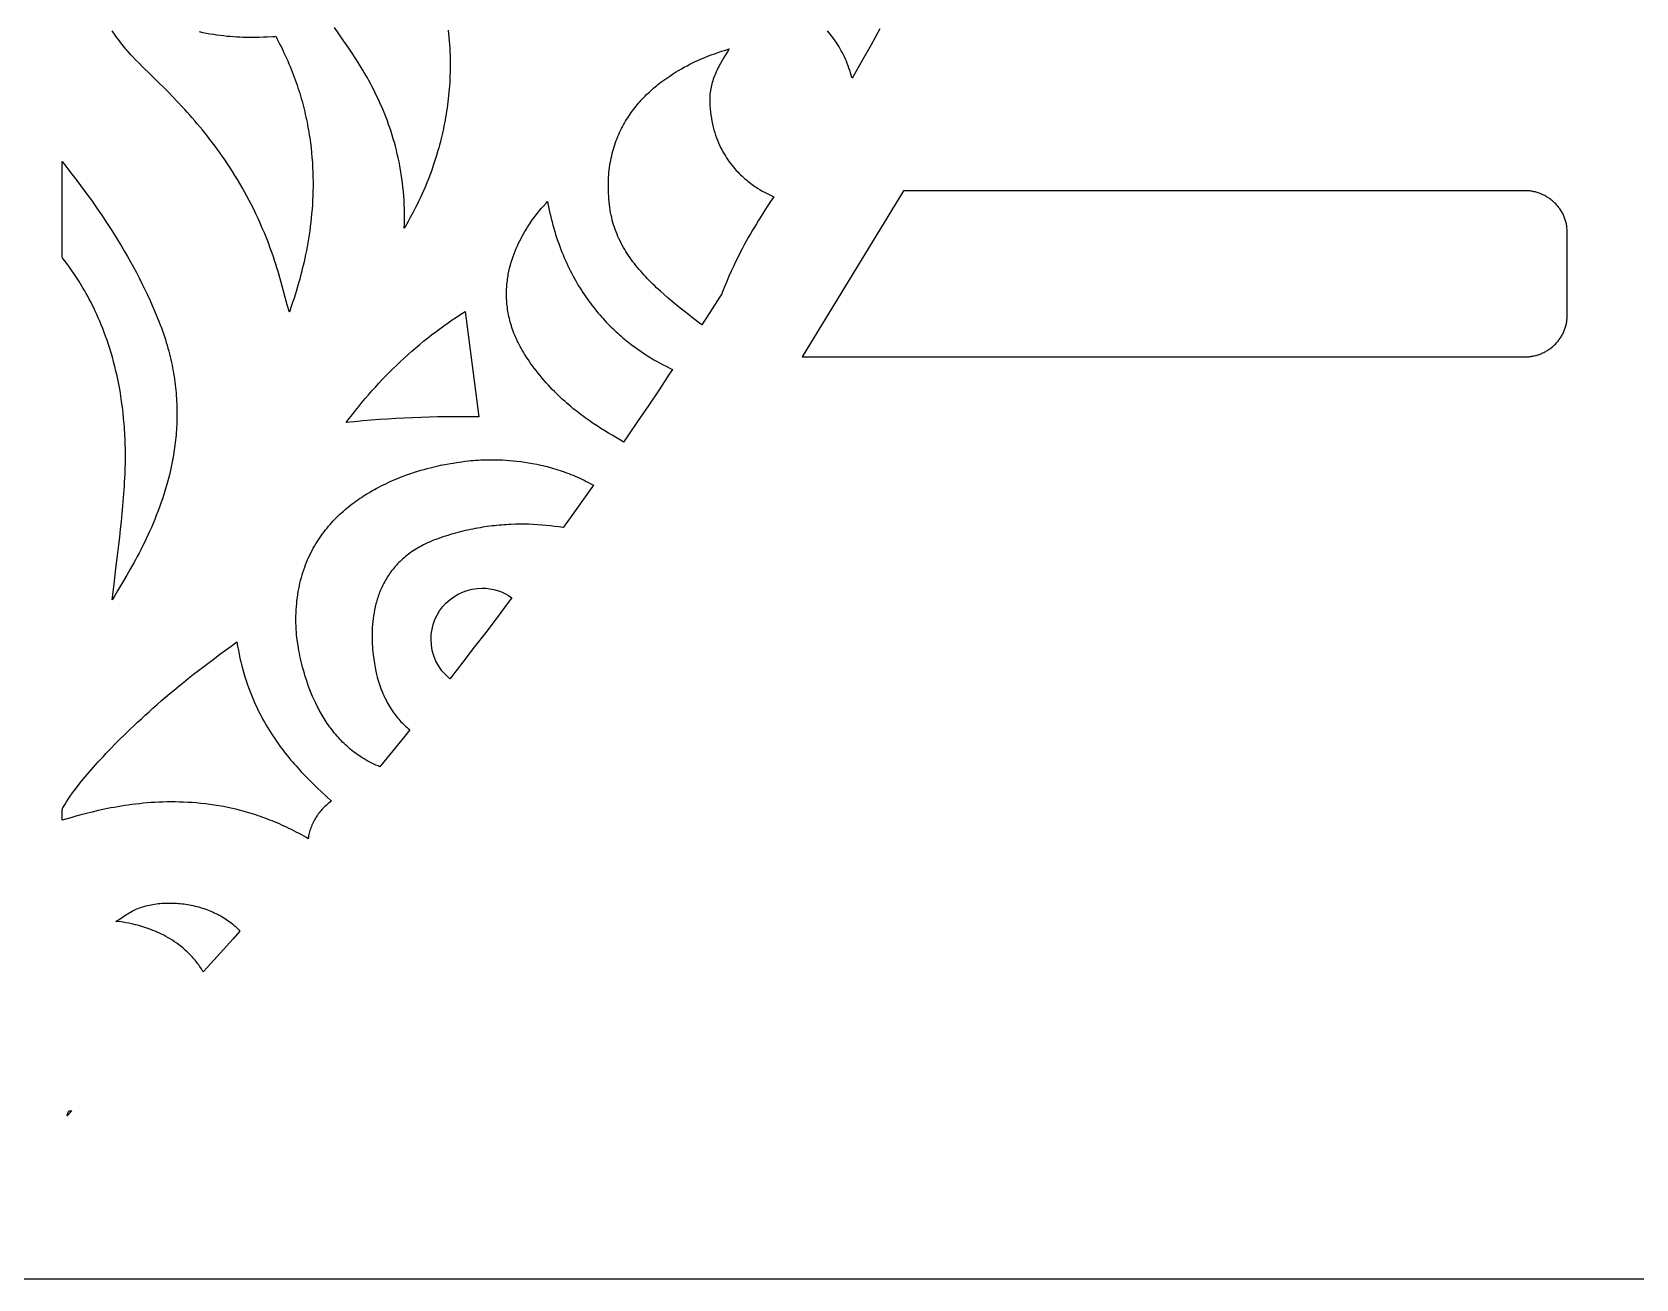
# Model space of a CAD drawing. Extents: x -1000 to 1000, y -1450 to 1450.
# Drawn here: x -559 to -52, y -1450 to -1055 of the extents above; entities that cross this region are included whole.
import ezdxf

# ---------------------------------------------------------------- set-up
doc = ezdxf.new("R2010")
doc.units = 0
doc.layers.add('LAYER_1', color=18, linetype='CONTINUOUS')

msp = doc.modelspace()

# ---------------------------------------------------------------- linework, layer by layer
at = {"layer": 'LAYER_1'}
for points in [[(-600, -1450), (600, -1450), (600, 1050), (-600, 1050)], [(-339.49, -1061.61), (-340.05, -1062.52), (-340.61, -1063.45), (-341.16, -1064.39), (-341.69, -1065.34), (-342.2, -1066.3), (-342.45, -1066.79), (-342.69, -1067.28), (-342.92, -1067.77), (-343.14, -1068.26), (-343.35, -1068.76), (-343.55, -1069.26), (-343.75, -1069.76), (-343.93, -1070.26), (-344.1, -1070.77), (-344.26, -1071.28), (-344.41, -1071.79), (-344.54, -1072.3), (-344.66, -1072.82), (-344.76, -1073.33), (-344.85, -1073.85), (-344.93, -1074.37), (-344.99, -1074.9), (-345.03, -1075.42), (-345.05, -1075.95), (-345.06, -1076.47), (-345.05, -1077.02), (-345.04, -1077.56), (-344.99, -1078.62), (-344.92, -1079.66), (-344.82, -1080.68), (-344.69, -1081.67), (-344.55, -1082.64), (-344.38, -1083.59), (-344.19, -1084.51), (-343.98, -1085.41), (-343.75, -1086.29), (-343.5, -1087.15), (-343.23, -1087.99), (-342.94, -1088.8), (-342.64, -1089.59), (-342.32, -1090.37), (-341.99, -1091.12), (-341.64, -1091.85), (-341.28, -1092.56), (-340.9, -1093.26), (-340.52, -1093.93), (-340.12, -1094.58), (-339.72, -1095.21), (-339.3, -1095.83), (-338.88, -1096.42), (-338.45, -1097), (-338.01, -1097.56), (-337.57, -1098.1), (-337.12, -1098.62), (-336.67, -1099.13), (-336.21, -1099.61), (-335.75, -1100.08), (-335.3, -1100.54), (-334.84, -1100.97), (-334.38, -1101.39), (-333.92, -1101.8), (-333.46, -1102.18), (-333.01, -1102.56), (-332.56, -1102.91), (-332.11, -1103.25), (-331.67, -1103.58), (-331.23, -1103.89), (-330.81, -1104.19), (-330.39, -1104.47), (-329.97, -1104.74), (-329.18, -1105.23), (-328.43, -1105.67), (-327.73, -1106.05), (-327.09, -1106.39), (-326.51, -1106.68), (-326.01, -1106.92), (-325.24, -1107.27), (-324.83, -1107.46), (-325.81, -1108.99), (-326.85, -1110.6), (-327.95, -1112.3), (-329.11, -1114.11), (-329.71, -1115.06), (-330.31, -1116.04), (-330.93, -1117.06), (-331.56, -1118.11), (-332.2, -1119.2), (-332.85, -1120.33), (-333.51, -1121.51), (-334.17, -1122.73), (-334.84, -1123.99), (-335.52, -1125.31), (-336.2, -1126.67), (-336.89, -1128.08), (-337.58, -1129.55), (-338.28, -1131.08), (-338.97, -1132.66), (-339.67, -1134.31), (-340.38, -1136.01), (-341.08, -1137.78), (-341.23, -1138.18), (-341.86, -1139.17), (-345.02, -1144.09), (-347.59, -1148.06), (-347.89, -1147.82), (-350.51, -1145.79), (-351.82, -1144.77), (-353.12, -1143.74), (-354.42, -1142.71), (-355.71, -1141.66), (-356.98, -1140.61), (-358.23, -1139.54), (-359.47, -1138.47), (-360.69, -1137.38), (-361.29, -1136.83), (-361.89, -1136.27), (-362.47, -1135.72), (-363.05, -1135.15), (-363.63, -1134.59), (-364.19, -1134.02), (-364.75, -1133.44), (-365.3, -1132.86), (-365.84, -1132.28), (-366.38, -1131.69), (-366.9, -1131.09), (-367.41, -1130.49), (-367.92, -1129.89), (-368.41, -1129.28), (-368.9, -1128.66), (-369.37, -1128.04), (-369.83, -1127.41), (-370.28, -1126.77), (-370.72, -1126.13), (-371.15, -1125.48), (-371.57, -1124.83), (-371.97, -1124.17), (-372.36, -1123.5), (-372.73, -1122.82), (-373.1, -1122.14), (-373.44, -1121.45), (-373.78, -1120.75), (-374.1, -1120.04), (-374.4, -1119.33), (-374.69, -1118.61), (-374.97, -1117.88), (-375.22, -1117.14), (-375.46, -1116.39), (-375.69, -1115.63), (-375.9, -1114.87), (-376.09, -1114.1), (-376.26, -1113.31), (-376.42, -1112.52), (-376.55, -1111.72), (-376.67, -1110.91), (-376.79, -1109.99), (-376.89, -1109.08), (-376.97, -1108.18), (-377.03, -1107.3), (-377.08, -1106.42), (-377.12, -1105.55), (-377.14, -1104.7), (-377.14, -1103.85), (-377.13, -1103.02), (-377.1, -1102.19), (-377.06, -1101.38), (-377.01, -1100.57), (-376.94, -1099.78), (-376.85, -1099), (-376.76, -1098.22), (-376.65, -1097.46), (-376.52, -1096.7), (-376.39, -1095.96), (-376.24, -1095.22), (-376.08, -1094.5), (-375.91, -1093.78), (-375.72, -1093.07), (-375.53, -1092.38), (-375.32, -1091.69), (-375.1, -1091.01), (-374.87, -1090.34), (-374.63, -1089.68), (-374.38, -1089.03), (-374.12, -1088.39), (-373.85, -1087.76), (-373.57, -1087.14), (-373.28, -1086.52), (-372.98, -1085.92), (-372.67, -1085.32), (-372.36, -1084.73), (-372.03, -1084.16), (-371.7, -1083.59), (-371.36, -1083.02), (-371.01, -1082.47), (-370.66, -1081.93), (-370.29, -1081.39), (-369.92, -1080.86), (-369.55, -1080.34), (-369.16, -1079.83), (-368.77, -1079.33), (-368.38, -1078.84), (-367.98, -1078.35), (-367.57, -1077.87), (-367.16, -1077.4), (-366.74, -1076.94), (-366.32, -1076.49), (-365.89, -1076.04), (-365.46, -1075.6), (-365.03, -1075.17), (-364.59, -1074.75), (-364.15, -1074.33), (-363.71, -1073.92), (-363.26, -1073.52), (-362.81, -1073.13), (-362.35, -1072.74), (-361.9, -1072.36), (-361.44, -1071.99), (-360.52, -1071.27), (-359.59, -1070.58), (-358.66, -1069.91), (-357.73, -1069.28), (-356.8, -1068.67), (-355.88, -1068.08), (-354.95, -1067.53), (-354.04, -1066.99), (-353.13, -1066.49), (-352.23, -1066.01), (-351.34, -1065.55), (-350.47, -1065.12), (-349.62, -1064.71), (-348.78, -1064.32), (-347.96, -1063.95), (-347.17, -1063.61), (-346.4, -1063.29), (-345.65, -1062.99), (-344.93, -1062.71), (-344.25, -1062.45), (-343.59, -1062.21), (-342.38, -1061.79), (-341.33, -1061.44), (-340.44, -1061.16), (-339.73, -1060.95), (-338.92, -1060.71)], [(-548.81, -1097.82), (-547.63, -1099.34), (-546.46, -1100.86), (-545.29, -1102.39), (-544.14, -1103.93), (-542.99, -1105.48), (-541.86, -1107.04), (-540.73, -1108.6), (-539.62, -1110.18), (-538.52, -1111.76), (-537.43, -1113.35), (-536.35, -1114.96), (-535.29, -1116.57), (-534.24, -1118.19), (-533.21, -1119.82), (-532.2, -1121.46), (-531.2, -1123.11), (-530.21, -1124.76), (-529.25, -1126.43), (-528.3, -1128.11), (-527.37, -1129.79), (-526.46, -1131.49), (-525.58, -1133.19), (-524.71, -1134.91), (-523.86, -1136.63), (-523.04, -1138.36), (-522.23, -1140.11), (-521.45, -1141.86), (-520.7, -1143.62), (-519.97, -1145.39), (-519.26, -1147.17), (-518.92, -1148.07), (-518.58, -1148.96), (-518.24, -1149.89), (-517.92, -1150.81), (-517.6, -1151.74), (-517.31, -1152.66), (-517.02, -1153.57), (-516.75, -1154.49), (-516.48, -1155.4), (-516.24, -1156.31), (-516, -1157.21), (-515.78, -1158.12), (-515.57, -1159.02), (-515.37, -1159.91), (-515.18, -1160.81), (-515, -1161.7), (-514.84, -1162.59), (-514.68, -1163.47), (-514.54, -1164.35), (-514.41, -1165.23), (-514.29, -1166.11), (-514.18, -1166.98), (-514.08, -1167.85), (-513.99, -1168.72), (-513.91, -1169.58), (-513.84, -1170.44), (-513.79, -1171.29), (-513.74, -1172.15), (-513.7, -1173), (-513.67, -1173.84), (-513.65, -1174.68), (-513.64, -1175.52), (-513.64, -1176.36), (-513.65, -1177.19), (-513.66, -1178.02), (-513.69, -1178.84), (-513.72, -1179.66), (-513.76, -1180.48), (-513.81, -1181.29), (-513.87, -1182.1), (-513.94, -1182.9), (-514.01, -1183.71), (-514.1, -1184.5), (-514.19, -1185.3), (-514.28, -1186.09), (-514.39, -1186.87), (-514.5, -1187.65), (-514.62, -1188.43), (-514.74, -1189.2), (-514.88, -1189.97), (-515.01, -1190.74), (-515.16, -1191.5), (-515.47, -1193.01), (-515.8, -1194.5), (-516.15, -1195.97), (-516.53, -1197.43), (-516.92, -1198.86), (-517.34, -1200.28), (-517.77, -1201.69), (-518.22, -1203.07), (-518.69, -1204.43), (-519.17, -1205.77), (-519.66, -1207.1), (-520.17, -1208.4), (-520.68, -1209.68), (-521.21, -1210.95), (-521.74, -1212.19), (-522.29, -1213.41), (-522.83, -1214.61), (-523.39, -1215.79), (-523.94, -1216.94), (-524.5, -1218.08), (-525.07, -1219.19), (-525.63, -1220.28), (-526.19, -1221.34), (-526.75, -1222.39), (-527.3, -1223.4), (-528.4, -1225.37), (-529.48, -1227.24), (-530.51, -1229.01), (-532.44, -1232.24), (-533.32, -1233.7), (-534.12, -1235.05), (-533.83, -1232.57), (-533.54, -1230.09), (-532.93, -1225.13), (-532.32, -1220.17), (-532.03, -1217.69), (-531.74, -1215.2), (-531.46, -1212.72), (-531.2, -1210.24), (-530.95, -1207.75), (-530.72, -1205.27), (-530.52, -1202.78), (-530.42, -1201.53), (-530.34, -1200.29), (-530.26, -1199.04), (-530.19, -1197.79), (-530.12, -1196.55), (-530.07, -1195.3), (-530.03, -1194.24), (-530, -1193.19), (-529.97, -1192.15), (-529.96, -1191.12), (-529.95, -1190.1), (-529.95, -1189.09), (-529.96, -1188.08), (-529.97, -1187.08), (-530, -1186.1), (-530.03, -1185.12), (-530.06, -1184.15), (-530.11, -1183.18), (-530.16, -1182.23), (-530.22, -1181.29), (-530.28, -1180.35), (-530.35, -1179.42), (-530.43, -1178.5), (-530.51, -1177.59), (-530.7, -1175.8), (-530.9, -1174.04), (-531.14, -1172.31), (-531.39, -1170.62), (-531.66, -1168.96), (-531.96, -1167.34), (-532.27, -1165.74), (-532.6, -1164.19), (-532.94, -1162.66), (-533.31, -1161.17), (-533.68, -1159.71), (-534.07, -1158.28), (-534.48, -1156.89), (-534.89, -1155.53), (-535.32, -1154.2), (-535.75, -1152.91), (-536.2, -1151.64), (-536.65, -1150.41), (-537.11, -1149.22), (-537.58, -1148.05), (-538.05, -1146.91), (-538.52, -1145.81), (-539, -1144.74), (-539.48, -1143.7), (-539.96, -1142.69), (-540.44, -1141.72), (-540.92, -1140.77), (-541.4, -1139.86), (-541.87, -1138.97), (-542.34, -1138.12), (-542.81, -1137.3), (-543.27, -1136.51), (-543.72, -1135.75), (-544.17, -1135.02), (-544.61, -1134.32), (-545.03, -1133.65), (-545.45, -1133.01), (-546.25, -1131.82), (-546.99, -1130.75), (-547.67, -1129.8), (-548.81, -1128.24), (-549.26, -1127.64), (-549.61, -1127.15), (-549.86, -1126.77), (-549.94, -1126.63), (-550, -1126.51), (-550, -1096.32)], [(-315.86, -1158.18), (-87.32, -1158.18), (-86.97, -1158.18), (-86.62, -1158.17), (-86.28, -1158.15), (-85.93, -1158.12), (-85.59, -1158.08), (-85.25, -1158.03), (-84.92, -1157.98), (-84.59, -1157.92), (-84.26, -1157.85), (-83.93, -1157.77), (-83.61, -1157.69), (-83.28, -1157.59), (-82.97, -1157.49), (-82.65, -1157.39), (-82.34, -1157.27), (-82.04, -1157.15), (-81.73, -1157.02), (-81.44, -1156.89), (-81.14, -1156.74), (-80.85, -1156.6), (-80.56, -1156.44), (-80.28, -1156.28), (-80, -1156.11), (-79.73, -1155.94), (-79.46, -1155.76), (-79.2, -1155.57), (-78.94, -1155.38), (-78.69, -1155.18), (-78.44, -1154.98), (-78.19, -1154.77), (-77.96, -1154.55), (-77.72, -1154.33), (-77.49, -1154.1), (-77.27, -1153.87), (-77.06, -1153.64), (-76.85, -1153.4), (-76.64, -1153.15), (-76.44, -1152.9), (-76.25, -1152.64), (-76.06, -1152.38), (-75.88, -1152.12), (-75.71, -1151.85), (-75.54, -1151.58), (-75.38, -1151.3), (-75.23, -1151.02), (-75.08, -1150.73), (-74.95, -1150.44), (-74.81, -1150.15), (-74.69, -1149.85), (-74.57, -1149.55), (-74.46, -1149.25), (-74.36, -1148.94), (-74.26, -1148.63), (-74.17, -1148.32), (-74.09, -1148), (-74.02, -1147.68), (-73.96, -1147.36), (-73.9, -1147.03), (-73.86, -1146.7), (-73.82, -1146.37), (-73.79, -1146.04), (-73.76, -1145.7), (-73.75, -1145.37), (-73.75, -1145.03), (-73.75, -1118.71), (-73.75, -1118.37), (-73.76, -1118.04), (-73.79, -1117.7), (-73.82, -1117.37), (-73.86, -1117.04), (-73.9, -1116.71), (-73.96, -1116.38), (-74.02, -1116.06), (-74.09, -1115.74), (-74.17, -1115.42), (-74.26, -1115.11), (-74.36, -1114.8), (-74.46, -1114.49), (-74.57, -1114.19), (-74.69, -1113.89), (-74.81, -1113.59), (-74.95, -1113.3), (-75.08, -1113.01), (-75.23, -1112.72), (-75.38, -1112.44), (-75.54, -1112.16), (-75.71, -1111.89), (-75.88, -1111.62), (-76.06, -1111.36), (-76.25, -1111.1), (-76.44, -1110.84), (-76.64, -1110.59), (-76.85, -1110.34), (-77.06, -1110.1), (-77.27, -1109.87), (-77.49, -1109.63), (-77.72, -1109.41), (-77.96, -1109.19), (-78.19, -1108.97), (-78.44, -1108.76), (-78.69, -1108.56), (-78.94, -1108.36), (-79.2, -1108.17), (-79.46, -1107.98), (-79.73, -1107.8), (-80, -1107.63), (-80.28, -1107.46), (-80.56, -1107.3), (-80.85, -1107.14), (-81.14, -1106.99), (-81.44, -1106.85), (-81.73, -1106.72), (-82.04, -1106.59), (-82.34, -1106.47), (-82.65, -1106.35), (-82.97, -1106.25), (-83.28, -1106.15), (-83.61, -1106.05), (-83.93, -1105.97), (-84.26, -1105.89), (-84.59, -1105.82), (-84.92, -1105.76), (-85.25, -1105.71), (-85.59, -1105.66), (-85.93, -1105.62), (-86.28, -1105.59), (-86.62, -1105.57), (-86.97, -1105.56), (-87.32, -1105.56), (-283.74, -1105.56)], [(-396.17, -1110.11), (-395.95, -1111.2), (-395.72, -1112.28), (-395.48, -1113.34), (-395.23, -1114.39), (-394.96, -1115.42), (-394.69, -1116.44), (-394.41, -1117.45), (-394.12, -1118.44), (-393.82, -1119.43), (-393.51, -1120.39), (-393.19, -1121.35), (-392.86, -1122.29), (-392.52, -1123.22), (-392.18, -1124.13), (-391.82, -1125.03), (-391.46, -1125.92), (-391.09, -1126.8), (-390.71, -1127.67), (-390.33, -1128.52), (-389.93, -1129.36), (-389.54, -1130.19), (-389.13, -1131), (-388.72, -1131.8), (-388.3, -1132.6), (-387.87, -1133.37), (-387.44, -1134.14), (-387, -1134.9), (-386.55, -1135.64), (-386.1, -1136.37), (-385.65, -1137.1), (-385.19, -1137.8), (-384.72, -1138.5), (-384.25, -1139.19), (-383.78, -1139.87), (-383.3, -1140.53), (-382.82, -1141.18), (-382.33, -1141.83), (-381.84, -1142.46), (-381.34, -1143.08), (-380.84, -1143.69), (-380.34, -1144.29), (-379.84, -1144.88), (-379.33, -1145.46), (-378.82, -1146.03), (-378.31, -1146.59), (-377.79, -1147.14), (-377.27, -1147.68), (-376.75, -1148.21), (-376.23, -1148.72), (-375.71, -1149.23), (-375.19, -1149.73), (-374.66, -1150.22), (-374.13, -1150.7), (-373.61, -1151.18), (-373.08, -1151.64), (-372.55, -1152.09), (-372.02, -1152.53), (-370.97, -1153.39), (-369.91, -1154.22), (-368.86, -1155.01), (-367.82, -1155.76), (-366.77, -1156.49), (-365.74, -1157.17), (-364.72, -1157.83), (-363.7, -1158.46), (-362.7, -1159.05), (-361.72, -1159.62), (-360.75, -1160.16), (-359.79, -1160.66), (-358.86, -1161.14), (-357.94, -1161.6), (-357.04, -1162.02), (-356.82, -1162.13), (-357.85, -1163.68), (-361.1, -1168.55), (-364.38, -1173.42), (-367.68, -1178.28), (-370.99, -1183.13), (-372.36, -1185.11), (-372.75, -1184.88), (-374.87, -1183.63), (-375.98, -1182.98), (-377.12, -1182.29), (-378.28, -1181.57), (-379.48, -1180.82), (-380.69, -1180.03), (-381.93, -1179.21), (-383.18, -1178.35), (-384.45, -1177.45), (-385.09, -1176.98), (-385.74, -1176.5), (-386.38, -1176.01), (-387.03, -1175.5), (-387.68, -1174.99), (-388.33, -1174.46), (-388.98, -1173.92), (-389.64, -1173.37), (-390.29, -1172.8), (-390.95, -1172.22), (-391.6, -1171.63), (-392.26, -1171.02), (-392.91, -1170.4), (-393.57, -1169.76), (-394.22, -1169.11), (-394.87, -1168.44), (-395.52, -1167.76), (-396.17, -1167.06), (-396.81, -1166.35), (-397.45, -1165.62), (-398.09, -1164.87), (-398.73, -1164.1), (-399.36, -1163.32), (-399.99, -1162.52), (-400.61, -1161.7), (-401.23, -1160.87), (-401.84, -1160.02), (-402.45, -1159.14), (-402.87, -1158.53), (-403.27, -1157.91), (-403.66, -1157.3), (-404.03, -1156.68), (-404.39, -1156.07), (-404.74, -1155.46), (-405.07, -1154.86), (-405.38, -1154.25), (-405.69, -1153.65), (-405.98, -1153.05), (-406.25, -1152.45), (-406.52, -1151.85), (-406.77, -1151.25), (-407, -1150.66), (-407.23, -1150.06), (-407.44, -1149.48), (-407.64, -1148.89), (-407.83, -1148.3), (-408.01, -1147.72), (-408.17, -1147.14), (-408.33, -1146.56), (-408.47, -1145.98), (-408.6, -1145.41), (-408.72, -1144.84), (-408.83, -1144.27), (-408.93, -1143.71), (-409.02, -1143.14), (-409.09, -1142.58), (-409.16, -1142.03), (-409.22, -1141.47), (-409.27, -1140.92), (-409.31, -1140.37), (-409.34, -1139.83), (-409.36, -1139.28), (-409.37, -1138.74), (-409.37, -1138.21), (-409.37, -1137.67), (-409.35, -1137.14), (-409.33, -1136.62), (-409.3, -1136.09), (-409.26, -1135.57), (-409.22, -1135.06), (-409.16, -1134.55), (-409.1, -1134.04), (-409.03, -1133.53), (-408.96, -1133.03), (-408.88, -1132.53), (-408.79, -1132.03), (-408.59, -1131.06), (-408.37, -1130.09), (-408.13, -1129.15), (-407.87, -1128.22), (-407.58, -1127.31), (-407.28, -1126.41), (-406.96, -1125.53), (-406.63, -1124.67), (-406.28, -1123.83), (-405.92, -1123.01), (-405.55, -1122.2), (-405.16, -1121.42), (-404.77, -1120.65), (-404.38, -1119.91), (-403.97, -1119.18), (-403.57, -1118.48), (-403.16, -1117.8), (-402.75, -1117.14), (-402.34, -1116.51), (-401.93, -1115.89), (-401.52, -1115.3), (-401.12, -1114.73), (-400.73, -1114.19), (-400.34, -1113.67), (-399.6, -1112.71), (-398.9, -1111.85), (-398.27, -1111.09), (-397.7, -1110.45), (-396.83, -1109.49), (-396.38, -1109.01)], [(-418.09, -1177.18), (-420.71, -1177.14), (-423.34, -1177.12), (-425.97, -1177.12), (-428.59, -1177.14), (-431.22, -1177.18), (-433.85, -1177.24), (-436.47, -1177.32), (-439.1, -1177.43), (-441.72, -1177.55), (-444.35, -1177.69), (-446.97, -1177.85), (-449.59, -1178.03), (-452.21, -1178.24), (-454.82, -1178.46), (-457.44, -1178.7), (-460.05, -1178.96), (-459.1, -1177.67), (-458.12, -1176.39), (-457.13, -1175.12), (-456.13, -1173.85), (-455.11, -1172.6), (-454.07, -1171.36), (-453.02, -1170.14), (-451.96, -1168.92), (-450.87, -1167.72), (-449.78, -1166.52), (-448.67, -1165.34), (-447.55, -1164.18), (-446.41, -1163.02), (-445.26, -1161.88), (-444.09, -1160.75), (-442.91, -1159.64), (-441.72, -1158.54), (-440.52, -1157.45), (-439.31, -1156.38), (-438.08, -1155.32), (-436.84, -1154.27), (-435.59, -1153.24), (-434.33, -1152.23), (-433.05, -1151.23), (-431.77, -1150.25), (-430.47, -1149.28), (-429.17, -1148.33), (-427.85, -1147.39), (-426.53, -1146.47), (-425.19, -1145.57), (-423.85, -1144.69), (-422.49, -1143.82)], [(-412.78, -1190.71), (-411.73, -1190.73), (-410.65, -1190.78), (-409.54, -1190.84), (-408.41, -1190.92), (-407.25, -1191.02), (-406.06, -1191.14), (-404.85, -1191.29), (-403.61, -1191.46), (-402.36, -1191.65), (-401.09, -1191.88), (-399.8, -1192.13), (-398.49, -1192.42), (-397.83, -1192.57), (-397.17, -1192.73), (-396.5, -1192.9), (-395.83, -1193.08), (-395.16, -1193.27), (-394.48, -1193.47), (-393.8, -1193.67), (-393.12, -1193.88), (-392.44, -1194.11), (-391.75, -1194.34), (-391.07, -1194.58), (-390.38, -1194.84), (-389.69, -1195.1), (-388.99, -1195.37), (-388.3, -1195.65), (-387.6, -1195.95), (-386.91, -1196.25), (-386.21, -1196.56), (-385.51, -1196.89), (-384.82, -1197.23), (-384.12, -1197.57), (-383.42, -1197.93), (-382.72, -1198.3), (-382.02, -1198.69), (-381.87, -1198.77), (-384.46, -1202.44), (-387.88, -1207.25), (-391.32, -1212.04), (-391.44, -1212.21), (-391.5, -1212.2), (-392.8, -1211.99), (-394.11, -1211.81), (-395.44, -1211.65), (-396.78, -1211.51), (-398.14, -1211.38), (-399.51, -1211.29), (-400.89, -1211.21), (-402.29, -1211.16), (-403.7, -1211.13), (-405.13, -1211.12), (-406.56, -1211.15), (-408.01, -1211.2), (-408.74, -1211.23), (-409.48, -1211.28), (-410.21, -1211.32), (-410.95, -1211.38), (-411.69, -1211.45), (-412.44, -1211.52), (-413.18, -1211.6), (-413.93, -1211.68), (-414.69, -1211.78), (-415.44, -1211.88), (-416.2, -1211.99), (-416.96, -1212.11), (-417.72, -1212.23), (-418.49, -1212.37), (-419.26, -1212.51), (-420.03, -1212.66), (-420.81, -1212.82), (-421.58, -1212.99), (-422.36, -1213.17), (-423.14, -1213.35), (-423.93, -1213.55), (-424.72, -1213.75), (-425.51, -1213.96), (-426.3, -1214.18), (-427.09, -1214.42), (-427.89, -1214.66), (-428.69, -1214.91), (-429.49, -1215.17), (-430.29, -1215.44), (-431.09, -1215.72), (-431.78, -1215.96), (-432.45, -1216.22), (-433.11, -1216.49), (-433.75, -1216.76), (-434.38, -1217.04), (-434.99, -1217.33), (-435.59, -1217.63), (-436.18, -1217.93), (-436.75, -1218.24), (-437.31, -1218.56), (-437.86, -1218.89), (-438.39, -1219.22), (-438.91, -1219.56), (-439.42, -1219.9), (-439.92, -1220.25), (-440.4, -1220.61), (-440.87, -1220.98), (-441.33, -1221.35), (-441.77, -1221.72), (-442.21, -1222.1), (-442.63, -1222.49), (-443.04, -1222.88), (-443.44, -1223.28), (-443.83, -1223.68), (-444.21, -1224.09), (-444.57, -1224.5), (-444.93, -1224.92), (-445.27, -1225.34), (-445.6, -1225.76), (-445.93, -1226.19), (-446.24, -1226.62), (-446.54, -1227.05), (-446.83, -1227.49), (-447.12, -1227.94), (-447.39, -1228.38), (-447.65, -1228.83), (-447.9, -1229.28), (-448.15, -1229.74), (-448.38, -1230.19), (-448.61, -1230.65), (-448.82, -1231.11), (-449.03, -1231.57), (-449.23, -1232.04), (-449.42, -1232.51), (-449.61, -1232.97), (-449.78, -1233.44), (-449.95, -1233.92), (-450.1, -1234.39), (-450.25, -1234.86), (-450.4, -1235.33), (-450.53, -1235.81), (-450.66, -1236.28), (-450.89, -1237.23), (-451.1, -1238.18), (-451.28, -1239.13), (-451.44, -1240.08), (-451.57, -1241.02), (-451.67, -1241.96), (-451.76, -1242.89), (-451.82, -1243.81), (-451.87, -1244.72), (-451.89, -1245.63), (-451.9, -1246.52), (-451.89, -1247.4), (-451.87, -1248.26), (-451.83, -1249.11), (-451.78, -1249.95), (-451.72, -1250.76), (-451.65, -1251.56), (-451.57, -1252.33), (-451.48, -1253.08), (-451.38, -1253.81), (-451.28, -1254.52), (-451.17, -1255.2), (-451.06, -1255.85), (-450.94, -1256.48), (-450.71, -1257.64), (-450.48, -1258.67), (-450.26, -1259.57), (-450.07, -1260.31), (-449.9, -1260.9), (-449.7, -1261.56), (-449.47, -1262.22), (-449.24, -1262.86), (-449, -1263.5), (-448.75, -1264.12), (-448.49, -1264.73), (-448.23, -1265.32), (-447.96, -1265.91), (-447.68, -1266.48), (-447.39, -1267.04), (-447.1, -1267.58), (-446.8, -1268.12), (-446.5, -1268.64), (-446.18, -1269.15), (-445.87, -1269.65), (-445.54, -1270.14), (-445.21, -1270.61), (-444.88, -1271.08), (-444.54, -1271.53), (-444.19, -1271.97), (-443.84, -1272.41), (-443.48, -1272.83), (-443.12, -1273.24), (-442.75, -1273.64), (-442.38, -1274.03), (-442, -1274.41), (-441.62, -1274.78), (-441.24, -1275.13), (-440.85, -1275.48), (-440.46, -1275.82), (-440.06, -1276.15), (-440, -1276.2), (-441.58, -1278.19), (-445.33, -1282.84), (-449.09, -1287.48), (-449.43, -1287.89), (-450.02, -1287.65), (-450.68, -1287.37), (-451.33, -1287.07), (-451.97, -1286.76), (-452.6, -1286.44), (-453.21, -1286.11), (-453.82, -1285.77), (-454.41, -1285.42), (-455, -1285.06), (-455.57, -1284.69), (-456.13, -1284.32), (-456.69, -1283.93), (-457.23, -1283.53), (-457.76, -1283.13), (-458.28, -1282.72), (-458.8, -1282.3), (-459.3, -1281.87), (-459.79, -1281.43), (-460.27, -1280.99), (-460.74, -1280.54), (-461.21, -1280.08), (-461.66, -1279.62), (-462.11, -1279.15), (-462.54, -1278.68), (-462.97, -1278.2), (-463.38, -1277.71), (-463.79, -1277.22), (-464.19, -1276.73), (-464.58, -1276.23), (-464.96, -1275.72), (-465.34, -1275.21), (-465.7, -1274.7), (-466.06, -1274.19), (-466.41, -1273.67), (-466.75, -1273.14), (-467.08, -1272.62), (-467.4, -1272.09), (-467.72, -1271.56), (-468.03, -1271.03), (-468.33, -1270.5), (-468.62, -1269.96), (-468.9, -1269.43), (-469.18, -1268.89), (-469.71, -1267.82), (-470.22, -1266.74), (-470.7, -1265.66), (-471.15, -1264.59), (-471.57, -1263.53), (-471.97, -1262.47), (-472.34, -1261.42), (-472.69, -1260.39), (-473.02, -1259.36), (-473.33, -1258.36), (-473.61, -1257.37), (-473.87, -1256.4), (-474.11, -1255.45), (-474.34, -1254.53), (-474.54, -1253.64), (-474.73, -1252.77), (-474.9, -1251.93), (-475.05, -1251.13), (-475.19, -1250.36), (-475.31, -1249.63), (-475.52, -1248.28), (-475.67, -1247.1), (-475.79, -1246.12), (-475.86, -1245.34), (-475.93, -1244.45), (-475.97, -1243.37), (-476, -1242.31), (-476, -1241.26), (-475.99, -1240.23), (-475.96, -1239.21), (-475.91, -1238.2), (-475.84, -1237.21), (-475.76, -1236.23), (-475.66, -1235.27), (-475.54, -1234.32), (-475.41, -1233.38), (-475.26, -1232.46), (-475.09, -1231.55), (-474.91, -1230.65), (-474.71, -1229.77), (-474.5, -1228.9), (-474.28, -1228.04), (-474.03, -1227.2), (-473.78, -1226.37), (-473.51, -1225.55), (-473.23, -1224.75), (-472.93, -1223.96), (-472.62, -1223.18), (-472.3, -1222.41), (-471.97, -1221.65), (-471.62, -1220.91), (-471.26, -1220.18), (-470.89, -1219.46), (-470.51, -1218.76), (-470.12, -1218.06), (-469.72, -1217.38), (-469.31, -1216.71), (-468.88, -1216.05), (-468.45, -1215.4), (-468.01, -1214.76), (-467.56, -1214.14), (-467.1, -1213.52), (-466.63, -1212.92), (-466.15, -1212.33), (-465.67, -1211.75), (-465.17, -1211.18), (-464.67, -1210.62), (-464.16, -1210.07), (-463.65, -1209.53), (-463.13, -1209), (-462.6, -1208.48), (-462.07, -1207.98), (-461.53, -1207.48), (-460.98, -1206.99), (-460.43, -1206.51), (-459.88, -1206.04), (-459.32, -1205.58), (-458.75, -1205.14), (-458.18, -1204.7), (-457.61, -1204.27), (-457.04, -1203.85), (-456.46, -1203.43), (-455.87, -1203.03), (-455.29, -1202.64), (-454.7, -1202.25), (-454.12, -1201.88), (-453.53, -1201.51), (-452.93, -1201.15), (-452.34, -1200.8), (-451.75, -1200.46), (-451.15, -1200.13), (-450.56, -1199.8), (-449.96, -1199.49), (-448.78, -1198.88), (-447.59, -1198.3), (-446.41, -1197.75), (-445.24, -1197.23), (-444.08, -1196.74), (-442.94, -1196.28), (-441.8, -1195.85), (-440.69, -1195.44), (-439.59, -1195.06), (-438.52, -1194.7), (-437.47, -1194.37), (-436.45, -1194.06), (-435.46, -1193.78), (-434.5, -1193.51), (-433.57, -1193.27), (-432.67, -1193.05), (-431.82, -1192.84), (-431.01, -1192.66), (-430.24, -1192.49), (-429.51, -1192.34), (-428.2, -1192.09), (-427.1, -1191.9), (-426.23, -1191.76), (-425.24, -1191.62), (-424.3, -1191.46), (-423.5, -1191.34), (-422.5, -1191.21), (-421.3, -1191.07), (-420.63, -1191.01), (-419.92, -1190.94), (-419.16, -1190.88), (-418.36, -1190.83), (-417.52, -1190.78), (-416.65, -1190.75), (-415.73, -1190.72), (-414.78, -1190.7), (-413.8, -1190.7)], [(-494.44, -1249.68), (-494.21, -1250.97), (-493.97, -1252.23), (-493.7, -1253.48), (-493.42, -1254.71), (-493.12, -1255.92), (-492.81, -1257.11), (-492.47, -1258.29), (-492.13, -1259.44), (-491.76, -1260.58), (-491.39, -1261.7), (-491, -1262.8), (-490.59, -1263.89), (-490.17, -1264.96), (-489.74, -1266.01), (-489.3, -1267.04), (-488.85, -1268.06), (-488.38, -1269.06), (-487.91, -1270.04), (-487.42, -1271), (-486.93, -1271.95), (-486.43, -1272.89), (-485.92, -1273.8), (-485.4, -1274.7), (-484.88, -1275.59), (-484.35, -1276.46), (-483.81, -1277.31), (-483.27, -1278.14), (-482.72, -1278.96), (-482.17, -1279.77), (-481.61, -1280.56), (-481.05, -1281.33), (-480.49, -1282.09), (-479.93, -1282.84), (-479.36, -1283.57), (-478.8, -1284.28), (-478.23, -1284.98), (-477.67, -1285.67), (-477.1, -1286.34), (-476.54, -1287), (-475.97, -1287.64), (-475.41, -1288.27), (-474.3, -1289.48), (-473.2, -1290.64), (-472.12, -1291.75), (-471.07, -1292.81), (-470.05, -1293.81), (-469.05, -1294.76), (-468.1, -1295.66), (-466.31, -1297.32), (-464.73, -1298.78), (-465.09, -1299.03), (-465.45, -1299.29), (-465.8, -1299.55), (-466.15, -1299.84), (-466.48, -1300.13), (-466.81, -1300.43), (-467.14, -1300.74), (-467.45, -1301.06), (-467.76, -1301.39), (-468.06, -1301.74), (-468.35, -1302.08), (-468.64, -1302.44), (-468.91, -1302.81), (-469.18, -1303.18), (-469.43, -1303.56), (-469.68, -1303.94), (-469.91, -1304.34), (-470.14, -1304.73), (-470.36, -1305.14), (-470.56, -1305.54), (-470.76, -1305.96), (-470.94, -1306.37), (-471.11, -1306.79), (-471.27, -1307.22), (-471.42, -1307.64), (-471.56, -1308.07), (-471.68, -1308.5), (-471.79, -1308.93), (-471.89, -1309.37), (-471.98, -1309.8), (-472.05, -1310.23), (-472.11, -1310.67), (-472.87, -1310.22), (-473.63, -1309.79), (-474.39, -1309.37), (-475.15, -1308.96), (-475.91, -1308.55), (-476.67, -1308.16), (-477.43, -1307.78), (-478.19, -1307.4), (-478.95, -1307.04), (-479.71, -1306.69), (-480.46, -1306.34), (-481.22, -1306.01), (-481.97, -1305.68), (-482.73, -1305.36), (-483.48, -1305.05), (-484.23, -1304.76), (-484.98, -1304.47), (-485.73, -1304.18), (-486.48, -1303.91), (-487.23, -1303.65), (-487.97, -1303.39), (-488.72, -1303.15), (-489.46, -1302.91), (-490.2, -1302.68), (-490.94, -1302.45), (-491.68, -1302.24), (-492.41, -1302.03), (-493.15, -1301.83), (-493.88, -1301.64), (-494.61, -1301.46), (-496.07, -1301.12), (-497.52, -1300.8), (-498.96, -1300.51), (-500.4, -1300.26), (-501.82, -1300.02), (-503.24, -1299.82), (-504.64, -1299.64), (-506.04, -1299.48), (-507.43, -1299.35), (-508.8, -1299.24), (-510.16, -1299.16), (-511.52, -1299.09), (-512.86, -1299.05), (-514.19, -1299.02), (-515.5, -1299.02), (-516.81, -1299.03), (-518.1, -1299.07), (-519.37, -1299.11), (-520.63, -1299.18), (-521.88, -1299.26), (-523.11, -1299.35), (-524.33, -1299.46), (-525.53, -1299.59), (-526.72, -1299.72), (-527.89, -1299.86), (-529.04, -1300.02), (-530.18, -1300.19), (-531.29, -1300.36), (-532.39, -1300.55), (-533.47, -1300.74), (-534.53, -1300.94), (-535.58, -1301.14), (-536.6, -1301.35), (-537.6, -1301.57), (-538.59, -1301.78), (-540.49, -1302.23), (-542.31, -1302.68), (-544.04, -1303.13), (-545.67, -1303.57), (-547.22, -1304.01), (-550, -1304.8), (-550, -1301.56), (-549.96, -1301.43), (-549.89, -1301.27), (-549.81, -1301.08), (-549.7, -1300.87), (-549.42, -1300.35), (-549.05, -1299.72), (-548.59, -1298.99), (-548.04, -1298.15), (-547.39, -1297.21), (-546.64, -1296.17), (-545.79, -1295.03), (-544.85, -1293.8), (-543.79, -1292.48), (-542.64, -1291.07), (-542.02, -1290.34), (-541.38, -1289.58), (-540.71, -1288.8), (-540.01, -1288), (-539.28, -1287.18), (-538.53, -1286.34), (-537.74, -1285.48), (-536.93, -1284.6), (-536.09, -1283.7), (-535.23, -1282.79), (-534.33, -1281.86), (-533.4, -1280.9), (-532.45, -1279.93), (-531.46, -1278.95), (-530.45, -1277.95), (-529.4, -1276.93), (-528.32, -1275.89), (-527.22, -1274.84), (-526.08, -1273.77), (-524.91, -1272.69), (-523.71, -1271.59), (-522.48, -1270.48), (-521.22, -1269.36), (-519.92, -1268.22), (-518.59, -1267.06), (-517.23, -1265.9), (-515.84, -1264.72), (-514.42, -1263.53), (-512.96, -1262.32), (-511.46, -1261.11), (-509.94, -1259.88), (-508.38, -1258.64), (-506.78, -1257.4), (-505.15, -1256.14), (-503.49, -1254.87), (-501.79, -1253.59), (-500.06, -1252.3), (-498.29, -1251), (-496.49, -1249.69), (-494.65, -1248.38)], [(-515.55, -1331.02), (-514.96, -1331.03), (-514.38, -1331.06), (-513.79, -1331.09), (-513.2, -1331.13), (-512.61, -1331.19), (-512.03, -1331.25), (-511.44, -1331.33), (-510.85, -1331.41), (-510.27, -1331.51), (-509.68, -1331.61), (-509.1, -1331.72), (-508.52, -1331.85), (-507.95, -1331.98), (-507.37, -1332.13), (-506.8, -1332.28), (-506.23, -1332.44), (-505.67, -1332.61), (-505.11, -1332.8), (-504.55, -1332.99), (-504, -1333.19), (-503.45, -1333.4), (-502.91, -1333.62), (-502.38, -1333.85), (-501.85, -1334.09), (-501.32, -1334.34), (-500.8, -1334.59), (-500.29, -1334.86), (-499.79, -1335.13), (-499.3, -1335.42), (-498.81, -1335.71), (-498.33, -1336.01), (-497.86, -1336.33), (-497.39, -1336.65), (-496.94, -1336.98), (-496.5, -1337.31), (-496.06, -1337.66), (-495.64, -1338.02), (-495.22, -1338.38), (-494.82, -1338.75), (-494.43, -1339.13), (-494.05, -1339.52), (-493.71, -1339.89), (-495.89, -1342.35), (-499.93, -1346.85), (-503.98, -1351.34), (-505.31, -1352.8), (-505.4, -1352.66), (-505.66, -1352.24), (-505.92, -1351.83), (-506.19, -1351.42), (-506.46, -1351.03), (-506.74, -1350.63), (-507.02, -1350.25), (-507.31, -1349.88), (-507.6, -1349.51), (-507.89, -1349.15), (-508.19, -1348.79), (-508.49, -1348.44), (-508.8, -1348.1), (-509.1, -1347.77), (-509.73, -1347.12), (-510.36, -1346.5), (-511.01, -1345.9), (-511.67, -1345.33), (-512.33, -1344.78), (-513, -1344.26), (-513.68, -1343.76), (-514.37, -1343.28), (-515.05, -1342.83), (-515.74, -1342.4), (-516.43, -1341.99), (-517.12, -1341.6), (-517.81, -1341.23), (-518.5, -1340.88), (-519.19, -1340.55), (-519.87, -1340.24), (-520.55, -1339.94), (-521.22, -1339.67), (-521.88, -1339.41), (-522.54, -1339.17), (-523.19, -1338.94), (-523.82, -1338.73), (-524.44, -1338.53), (-525.05, -1338.35), (-525.65, -1338.18), (-526.23, -1338.02), (-526.8, -1337.88), (-527.88, -1337.63), (-528.88, -1337.42), (-529.79, -1337.26), (-530.61, -1337.12), (-531.32, -1337.02), (-532.4, -1336.89), (-532.96, -1336.84), (-532.53, -1336.58), (-532.1, -1336.31), (-531.25, -1335.77), (-530.41, -1335.22), (-529.57, -1334.67), (-529.14, -1334.4), (-528.72, -1334.13), (-528.29, -1333.88), (-527.85, -1333.63), (-527.41, -1333.4), (-526.96, -1333.18), (-526.51, -1332.97), (-526.04, -1332.78), (-525.54, -1332.59), (-525.03, -1332.41), (-524.51, -1332.24), (-523.98, -1332.08), (-523.45, -1331.94), (-522.92, -1331.8), (-522.37, -1331.68), (-521.82, -1331.56), (-521.27, -1331.46), (-520.72, -1331.37), (-520.15, -1331.29), (-519.59, -1331.22), (-519.02, -1331.16), (-518.45, -1331.11), (-517.87, -1331.07), (-517.29, -1331.04), (-516.71, -1331.02), (-516.13, -1331.02)], [(-546.95, -1396.84), (-546.9, -1396.85), (-548.4, -1398.37), (-548.23, -1397.87), (-548.04, -1397.33), (-547.84, -1396.8)]]:
    msp.add_lwpolyline(points, close=True, dxfattribs=at)
for points in [[(-506.57, -1055.2), (-505.45, -1055.45), (-504.34, -1055.68), (-503.23, -1055.89), (-502.12, -1056.07), (-501.02, -1056.23), (-499.94, -1056.38), (-498.86, -1056.5), (-497.8, -1056.61), (-496.75, -1056.71), (-495.72, -1056.78), (-494.72, -1056.85), (-493.73, -1056.9), (-492.77, -1056.93), (-491.84, -1056.96), (-490.94, -1056.98), (-490.07, -1056.98), (-489.24, -1056.98), (-487.68, -1056.96), (-486.29, -1056.92), (-485.07, -1056.87), (-483.27, -1056.76), (-482.71, -1056.72), (-482.4, -1056.71), (-481.94, -1057.58), (-481.48, -1058.45), (-481.04, -1059.32), (-480.6, -1060.18), (-480.18, -1061.05), (-479.77, -1061.92), (-479.37, -1062.78), (-478.98, -1063.64), (-478.6, -1064.51), (-478.23, -1065.37), (-477.87, -1066.23), (-477.52, -1067.08), (-477.18, -1067.94), (-476.85, -1068.8), (-476.53, -1069.65), (-476.22, -1070.5), (-475.92, -1071.35), (-475.63, -1072.2), (-475.35, -1073.05), (-475.07, -1073.9), (-474.81, -1074.74), (-474.56, -1075.58), (-474.31, -1076.42), (-474.07, -1077.26), (-473.85, -1078.1), (-473.63, -1078.93), (-473.42, -1079.76), (-473.22, -1080.59), (-473.02, -1081.42), (-472.84, -1082.25), (-472.66, -1083.07), (-472.49, -1083.89), (-472.33, -1084.71), (-472.18, -1085.53), (-472.03, -1086.34), (-471.89, -1087.15), (-471.76, -1087.96), (-471.64, -1088.76), (-471.42, -1090.37), (-471.22, -1091.96), (-471.05, -1093.54), (-470.91, -1095.11), (-470.8, -1096.66), (-470.71, -1098.21), (-470.64, -1099.74), (-470.6, -1101.25), (-470.58, -1102.76), (-470.59, -1104.24), (-470.61, -1105.72), (-470.65, -1107.17), (-470.72, -1108.61), (-470.8, -1110.04), (-470.9, -1111.45), (-471.02, -1112.84), (-471.15, -1114.22), (-471.3, -1115.57), (-471.46, -1116.91), (-471.64, -1118.23), (-471.83, -1119.53), (-472.03, -1120.82), (-472.24, -1122.08), (-472.46, -1123.32), (-472.7, -1124.54), (-472.94, -1125.74), (-473.19, -1126.92), (-473.44, -1128.08), (-473.7, -1129.21), (-473.97, -1130.33), (-474.24, -1131.42), (-474.52, -1132.48), (-474.8, -1133.52), (-475.08, -1134.54), (-475.36, -1135.53), (-475.93, -1137.45), (-476.49, -1139.25), (-477.04, -1140.95), (-477.57, -1142.54), (-478.07, -1144.02), (-478.74, -1141.68), (-479.38, -1139.34), (-480.02, -1136.99), (-480.66, -1134.65), (-481.32, -1132.31), (-481.65, -1131.14), (-482, -1129.98), (-482.36, -1128.82), (-482.73, -1127.66), (-483.11, -1126.51), (-483.51, -1125.36), (-484.1, -1123.71), (-484.72, -1122.09), (-485.34, -1120.5), (-485.98, -1118.93), (-486.63, -1117.38), (-487.3, -1115.86), (-487.97, -1114.37), (-488.66, -1112.9), (-489.36, -1111.46), (-490.07, -1110.04), (-490.79, -1108.64), (-491.52, -1107.27), (-492.25, -1105.92), (-493, -1104.59), (-493.75, -1103.29), (-494.51, -1102.01), (-495.28, -1100.75), (-496.05, -1099.52), (-496.83, -1098.3), (-497.61, -1097.11), (-498.4, -1095.94), (-499.19, -1094.79), (-499.99, -1093.66), (-500.79, -1092.55), (-501.59, -1091.46), (-502.39, -1090.39), (-503.19, -1089.34), (-503.99, -1088.31), (-504.8, -1087.3), (-505.6, -1086.31), (-506.4, -1085.34), (-507.2, -1084.39), (-508, -1083.45), (-508.79, -1082.53), (-509.59, -1081.63), (-510.37, -1080.75), (-511.16, -1079.89), (-511.94, -1079.04), (-513.48, -1077.39), (-514.99, -1075.81), (-516.47, -1074.29), (-517.92, -1072.83), (-519.33, -1071.43), (-522.01, -1068.79), (-524.49, -1066.36), (-525.63, -1065.22), (-526.71, -1064.12), (-527.72, -1063.07), (-528.2, -1062.56), (-528.66, -1062.06), (-529.39, -1061.24), (-529.77, -1060.79), (-530.16, -1060.32), (-530.57, -1059.82), (-530.99, -1059.29), (-531.41, -1058.75), (-531.85, -1058.18), (-532.29, -1057.58), (-532.74, -1056.97), (-533.19, -1056.33), (-533.65, -1055.67), (-534.11, -1054.99)], [(-427.84, -1054.71), (-427.71, -1055.87), (-427.6, -1057.02), (-427.5, -1058.17), (-427.41, -1059.31), (-427.34, -1060.44), (-427.28, -1061.57), (-427.24, -1062.68), (-427.21, -1063.79), (-427.19, -1064.89), (-427.19, -1065.99), (-427.2, -1067.07), (-427.22, -1068.15), (-427.25, -1069.22), (-427.3, -1070.28), (-427.35, -1071.33), (-427.42, -1072.37), (-427.49, -1073.4), (-427.58, -1074.43), (-427.68, -1075.44), (-427.79, -1076.45), (-427.91, -1077.45), (-428.03, -1078.43), (-428.17, -1079.41), (-428.31, -1080.38), (-428.46, -1081.34), (-428.62, -1082.29), (-428.79, -1083.23), (-428.97, -1084.15), (-429.15, -1085.07), (-429.34, -1085.98), (-429.53, -1086.88), (-429.74, -1087.77), (-429.94, -1088.64), (-430.16, -1089.51), (-430.37, -1090.37), (-430.6, -1091.21), (-430.83, -1092.04), (-431.06, -1092.86), (-431.54, -1094.47), (-432.03, -1096.04), (-432.53, -1097.55), (-433.04, -1099.02), (-433.56, -1100.44), (-434.08, -1101.81), (-434.61, -1103.13), (-435.13, -1104.4), (-435.65, -1105.62), (-436.17, -1106.78), (-436.67, -1107.89), (-437.17, -1108.94), (-437.66, -1109.94), (-438.13, -1110.88), (-438.58, -1111.76), (-439.01, -1112.59), (-439.81, -1114.06), (-440.49, -1115.28), (-441.05, -1116.25), (-441.47, -1116.96), (-441.71, -1117.41), (-441.67, -1115.9), (-441.64, -1114.4), (-441.64, -1112.92), (-441.67, -1111.45), (-441.72, -1110.01), (-441.79, -1108.58), (-441.88, -1107.16), (-442, -1105.77), (-442.13, -1104.39), (-442.29, -1103.03), (-442.47, -1101.68), (-442.66, -1100.35), (-442.88, -1099.04), (-443.11, -1097.74), (-443.36, -1096.47), (-443.62, -1095.2), (-443.91, -1093.96), (-444.2, -1092.73), (-444.52, -1091.52), (-444.84, -1090.32), (-445.18, -1089.14), (-445.54, -1087.98), (-445.9, -1086.83), (-446.28, -1085.7), (-446.67, -1084.59), (-447.07, -1083.5), (-447.47, -1082.42), (-447.89, -1081.35), (-448.32, -1080.3), (-448.75, -1079.27), (-449.19, -1078.26), (-449.64, -1077.26), (-450.1, -1076.28), (-450.56, -1075.32), (-451.02, -1074.37), (-451.49, -1073.44), (-451.96, -1072.52), (-452.44, -1071.62), (-452.92, -1070.74), (-453.4, -1069.87), (-453.88, -1069.02), (-454.36, -1068.18), (-454.84, -1067.37), (-455.32, -1066.56), (-456.28, -1065.01), (-457.23, -1063.52), (-458.16, -1062.09), (-459.07, -1060.73), (-459.96, -1059.43), (-460.82, -1058.19), (-462.42, -1055.91), (-463.84, -1053.89)], [(-291.2, -1054.32), (-294.02, -1059.37), (-296.87, -1064.41), (-299.73, -1069.45), (-300.04, -1070), (-300.1, -1069.78), (-300.31, -1069), (-300.53, -1068.23), (-300.77, -1067.48), (-301.02, -1066.74), (-301.28, -1066.02), (-301.56, -1065.3), (-301.84, -1064.6), (-302.14, -1063.91), (-302.45, -1063.24), (-302.77, -1062.57), (-303.1, -1061.92), (-303.44, -1061.28), (-303.79, -1060.65), (-304.15, -1060.03), (-304.51, -1059.43), (-304.89, -1058.83), (-305.28, -1058.25), (-305.68, -1057.68), (-306.08, -1057.12), (-306.5, -1056.57), (-306.92, -1056.03), (-307.35, -1055.5), (-307.78, -1054.99)]]:
    msp.add_lwpolyline(points, dxfattribs=at)
msp.add_lwpolyline([(-417.1, -1231.37, -0.156544), (-407.7, -1234.39), (-408.81, -1235.88), (-412.37, -1240.62), (-415.95, -1245.35), (-419.55, -1250.07), (-423.17, -1254.78), (-426.81, -1259.48), (-427.27, -1260.07, -0.226095), (-433.25, -1247.52, -0.414214)], format="xyb", close=True, dxfattribs=at)

doc.saveas('drawing.dxf')
